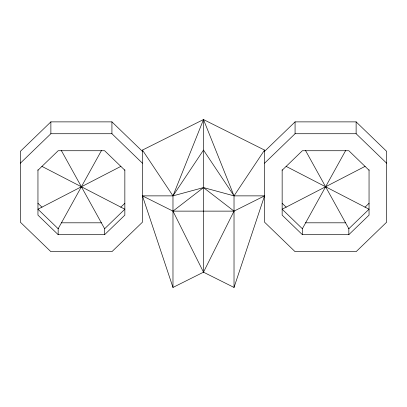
<?xml version="1.0" encoding="UTF-8"?>
<svg xmlns="http://www.w3.org/2000/svg" width="407" height="407" viewBox="0 0 407 407"><rect width="100%" height="100%" fill="white"/><g stroke="black" fill="none" stroke-linecap="round" stroke-linejoin="round"><path stroke-width="0.61" d="M142.45 195.869L172.975 211.131L203.5 272.181L234.025 287.444L264.55 195.869L234.025 195.869L203.5 187.586L172.975 195.869L142.45 195.869L172.975 287.444L203.5 272.181L234.025 211.131L264.55 195.869M264.55 151.358L295.075 121.876L356.125 121.876L386.65 151.358L386.65 222.181L356.125 251.663L295.075 251.663L264.55 222.181L264.55 150.081L203.5 119.556L172.975 195.869L172.975 287.444M101.577 150.325L58.165 228.734L37.953 209.213L120.894 166.366M345.777 150.325L302.365 228.734L282.153 209.213L365.094 166.366M264.55 150.081L234.025 195.869L234.025 287.444M142.45 151.358L111.925 121.876L50.875 121.876L20.35 151.358L20.35 222.181L50.875 251.663L111.925 251.663L142.45 222.181L142.45 150.081L203.5 119.556L234.025 195.869L203.5 150.081L172.975 195.869L142.45 150.081M20.35 163.212L50.875 133.725L111.925 133.725L142.45 163.212M37.953 170.253L58.165 150.732L104.635 150.732L124.847 170.253M120.803 207.188L124.847 203.286M37.953 169.78L37.953 215.135L58.165 234.661L104.635 234.661L124.847 215.135L124.847 169.78M264.55 163.212L295.075 133.725L356.125 133.725L386.65 163.212M282.153 170.253L302.365 150.732L348.835 150.732L369.047 170.253M365.003 207.188L369.047 203.286M282.153 169.78L282.153 215.135L302.365 234.661L348.835 234.661L369.047 215.135L369.047 169.78M61.304 222.807L101.496 222.807M305.504 222.807L345.696 222.807M286.106 166.366L369.047 209.213L348.835 228.734L305.423 150.325M41.906 166.366L124.847 209.213L104.635 228.734L61.223 150.325M282.153 203.286L286.197 207.188M37.953 203.286L41.997 207.188M356.125 121.876L356.125 133.725M348.835 228.424L348.835 234.661M302.365 228.424L302.365 234.661M295.075 121.876L295.075 133.725M203.5 119.556L203.5 272.181M111.925 121.876L111.925 133.725M104.635 228.424L104.635 234.661M58.165 228.424L58.165 234.661M50.875 121.876L50.875 133.725M203.5 187.586L172.975 211.131L234.025 211.131L203.5 187.586"/></g></svg>
